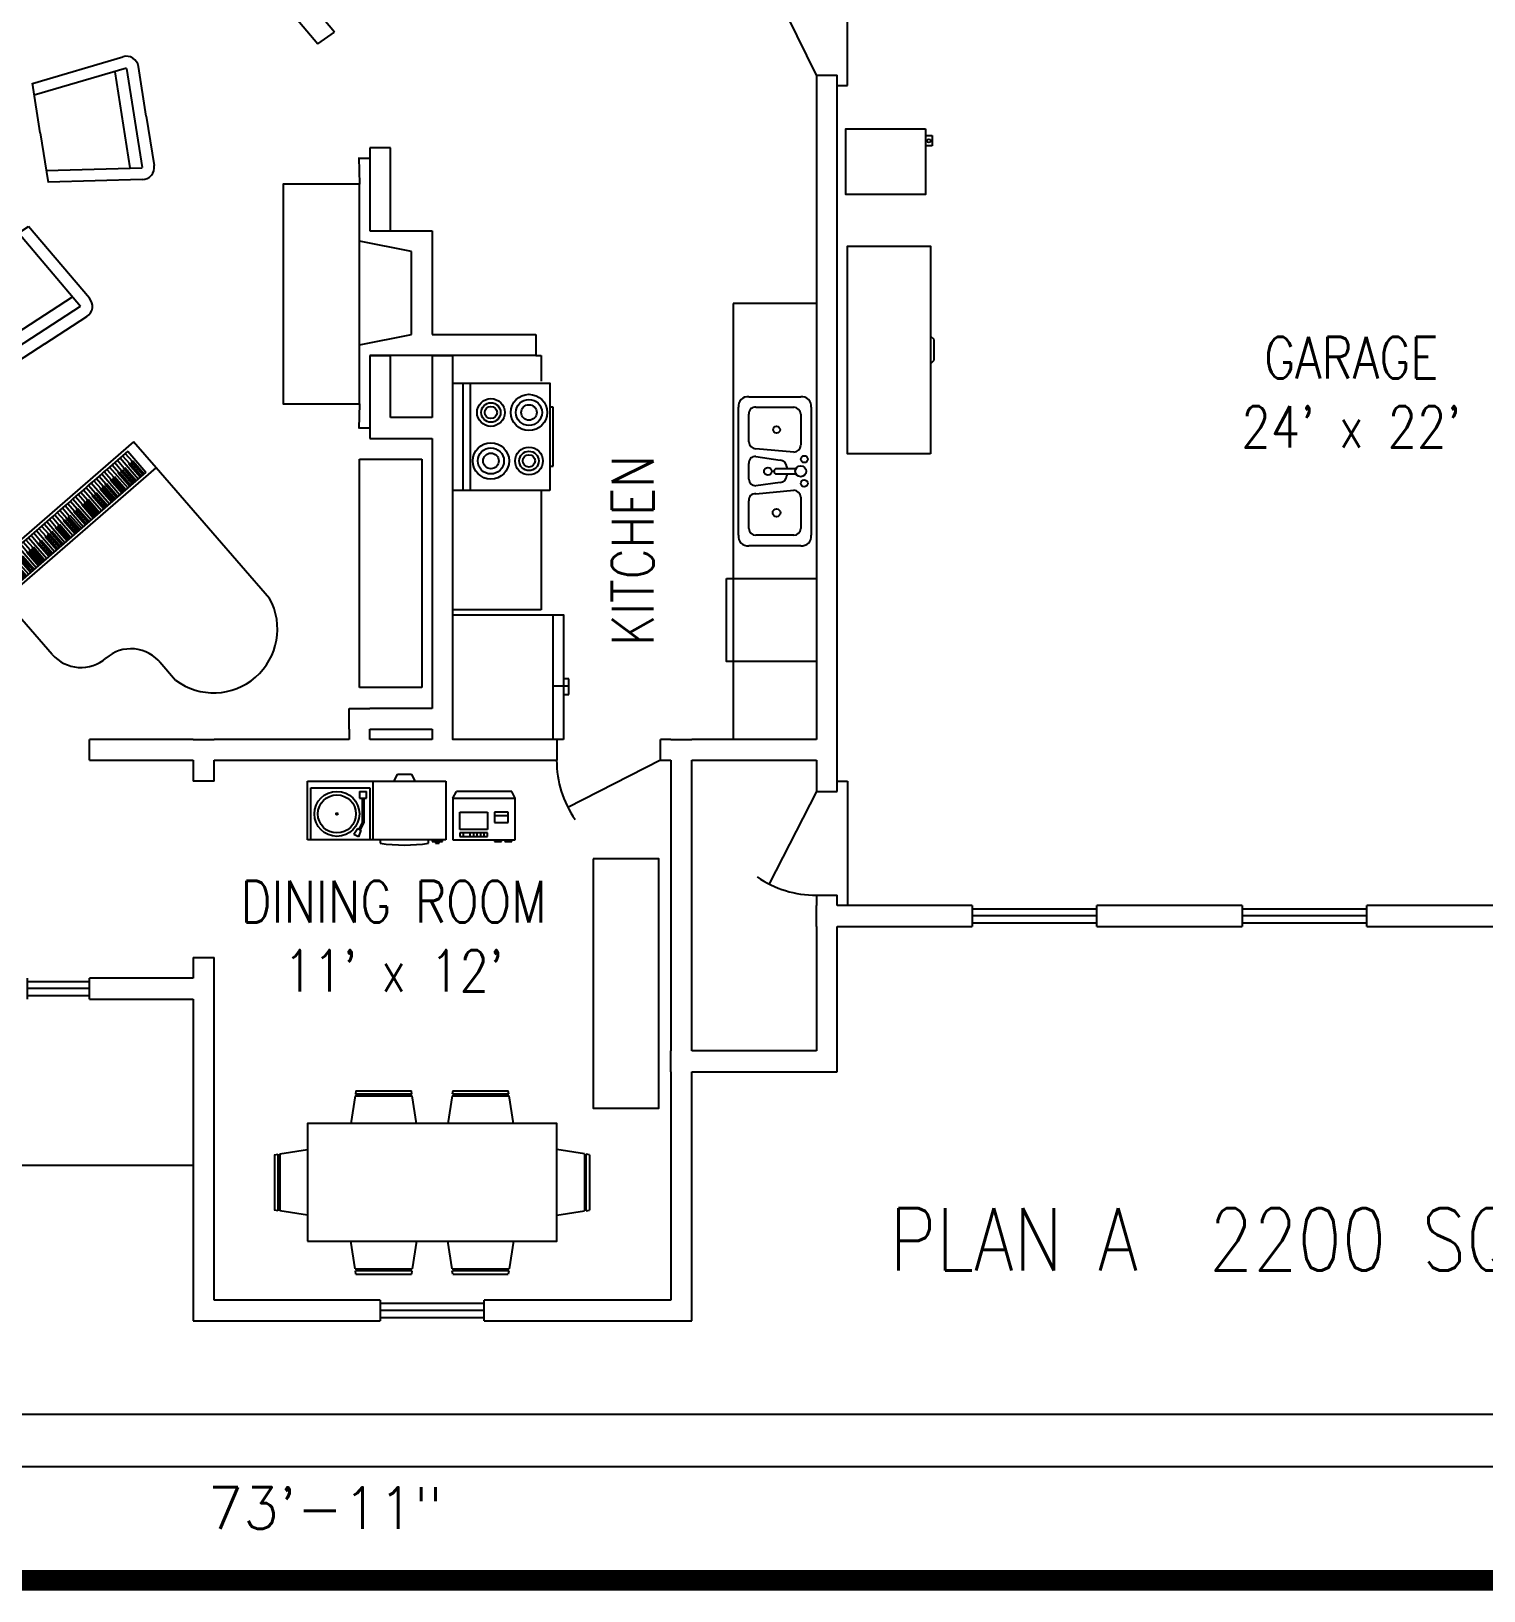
# Model space of a CAD drawing. Extents: x 33 to 1299, y 9 to 819.
# Drawn here: x 421.2 to 840.8, y 9 to 459.7 of the extents above; entities that cross this region are included whole.
import ezdxf
from ezdxf.enums import TextEntityAlignment as Align

# ---------------------------------------------------------------- set-up
doc = ezdxf.new("R2010")
doc.units = 0
doc.header["$LTSCALE"] = 5
for name, color, linetype in [('1', 7, 'CONTINUOUS'), ('2', 7, 'CONTINUOUS'), ('3', 7, 'CONTINUOUS'), ('4', 7, 'CONTINUOUS')]:
    doc.layers.add(name, color=color, linetype=linetype)
doc.styles.add('ROMANS', font='ROMANS')

# ---------------------------------------------------------------- blocks, each defined once
blk = doc.blocks.new('FRNHOUSE-G1')
at = {"layer": '1', "color": 7}
for p, q in [((522, 93), (474, 93)), ((474, 87), (522, 87))]:
    blk.add_line(p, q, dxfattribs=at)
blk = doc.blocks.new('FRNHOUSE-G2')
at = {"layer": '1', "color": 7}
for p, q in [((513, 255), (474, 255)), ((474, 249), (513, 249))]:
    blk.add_line(p, q, dxfattribs=at)
blk = doc.blocks.new('FRNHOUSE-G3')
at = {"layer": '3', "color": 7}
blk.add_line((63, 44.93), (950.49, 44.93), dxfattribs=at)
at = {"layer": '3', "color": 7, "style": 'ROMANS'}
blk.add_text('73\'-11"', height=12, dxfattribs=at).set_placement((472.17, 26.93))
blk = doc.blocks.new('FRNHOUSE-G4')
at = {"layer": '3', "color": 7}
blk.add_line((328.8, 60), (987, 60), dxfattribs=at)
blk = doc.blocks.new('FRNHOUSE-G10')
at = {"layer": '2', "color": 5}
for p, q in [((515, 153.5), (514.84, 152.5)), ((515, 153.5), (531, 153.5)), ((531.16, 152.5), (531, 153.5)), ((543, 153.5), (542.84, 152.5)), ((543, 153.5), (559, 153.5)), ((559.16, 152.5), (559, 153.5)), ((514.77, 152), (513.52, 144)), ((514.77, 152), (531.24, 152)), ((531.16, 152.5), (514.85, 152.5)), ((532.48, 144), (531.23, 152)), ((542.77, 152), (541.52, 144)), ((542.77, 152), (559.24, 152)), ((559.16, 152.5), (542.85, 152.5)), ((560.48, 144), (559.23, 152)), ((493, 135.23), (501, 136.48)), ((493, 135.23), (493, 118.76)), ((581, 135.23), (573, 136.48)), ((581, 135.23), (581, 118.76)), ((491.5, 135), (492.5, 135.16)), ((491.5, 135), (491.5, 119)), ((492.5, 118.84), (492.5, 135.15)), ((582.5, 135), (581.5, 135.16)), ((581.5, 118.84), (581.5, 135.15)), ((582.5, 135), (582.5, 119)), ((492.5, 118.84), (491.5, 119)), ((501, 117.52), (493, 118.77)), ((573, 117.52), (581, 118.77)), ((581.5, 118.84), (582.5, 119)), ((514.77, 102), (513.52, 110)), ((532.48, 110), (531.23, 102)), ((542.77, 102), (541.52, 110)), ((560.48, 110), (559.23, 102)), ((514.77, 102), (531.24, 102)), ((515, 100.5), (514.84, 101.5)), ((531.16, 101.5), (514.85, 101.5)), ((515, 100.5), (531, 100.5)), ((531.16, 101.5), (531, 100.5)), ((542.77, 102), (559.24, 102)), ((543, 100.5), (542.84, 101.5)), ((559.16, 101.5), (542.85, 101.5)), ((543, 100.5), (559, 100.5)), ((559.16, 101.5), (559, 100.5))]:
    blk.add_line(p, q, dxfattribs=at)
at = {"layer": '2', "color": 9}
blk.add_lwpolyline([(501, 110), (573, 110), (573, 144), (501, 144)], close=True, dxfattribs=at)
blk = doc.blocks.new('FRNHOUSE-G12')
at = {"layer": '2', "color": 7}
for p, q in [((526, 243), (527, 245)), ((527, 245), (531, 245)), ((531, 245), (532, 243)), ((501, 243), (541, 243)), ((501, 226), (501, 243)), ((502, 226), (502, 241)), ((502, 241), (519, 241)), ((516, 240), (518, 240)), ((516, 240), (516, 238)), ((518, 238), (518, 240)), ((519, 241), (519, 226)), ((520, 226), (520, 243)), ((541, 243), (541, 226)), ((516, 238), (518, 238)), ((516.75, 238), (516.75, 231)), ((517.25, 238), (517.25, 231)), ((516.75, 231), (515.8, 229.1)), ((517.25, 231), (516.2, 228.9)), ((541, 226), (501, 226)), ((515.55, 229.23), (514.42, 227.56)), ((515.76, 226.88), (514.42, 227.56)), ((515.55, 229.23), (516.45, 228.77)), ((516.45, 228.77), (515.76, 226.88)), ((522, 226), (522, 225)), ((536, 225), (536, 226)), ((537, 226), (537, 225.5)), ((537, 225.5), (540, 225.5)), ((538, 225.5), (538, 225)), ((539, 225), (539, 225.5)), ((540, 225.5), (540, 226)), ((538, 225), (539, 225))]:
    blk.add_line(p, q, dxfattribs=at)
for radius in [6.5, 5.5, 0.25]:
    blk.add_circle((509.5, 233.5), radius, dxfattribs=at)
blk.add_arc((529, 273.75), 49.25, 261.8288, 278.1712, dxfattribs=at)
blk = doc.blocks.new('FRNHOUSE-G23')
at = {"layer": '2', "color": 5}
for p, q in [((421.54, 444.6), (447.67, 452.27)), ((448.68, 448.97), (422.08, 441.16)), ((445.32, 447.88), (449.7, 420.22)), ((448.7, 448.92), (453.23, 420.28)), ((454.42, 435.15), (452.15, 449.47)), ((423.8, 430.3), (421.54, 444.62)), ((454.42, 435.15), (456.69, 420.83)), ((423.8, 430.3), (426.07, 415.98)), ((425.52, 419.43), (453.24, 420.23)), ((453.29, 416.78), (426.07, 416))]:
    blk.add_line(p, q, dxfattribs=at)
for centre, start, end in [((448.7, 448.92), 9, 107.1301), ((453.23, 420.28), 270.8699, 9)]:
    blk.add_arc(centre, 3.5, start, end, dxfattribs=at)
blk = doc.blocks.new('FRNHOUSE-G105')
at = {"layer": '1', "color": 7}
for p, q in [((468, 180), (468, 93)), ((474, 93), (474, 180))]:
    blk.add_line(p, q, dxfattribs=at)
blk = doc.blocks.new('FRNHOUSE-G106')
at = {"layer": '1', "color": 7}
for p, q in [((420, 186), (420, 180)), ((438, 185), (420, 185)), ((438, 180), (438, 186)), ((438, 183), (420, 183)), ((420, 181), (438, 181))]:
    blk.add_line(p, q, dxfattribs=at)
blk = doc.blocks.new('FRNHOUSE-G107')
at = {"layer": '1', "color": 7}
for p, q in [((468, 186), (438, 186)), ((438, 180), (468, 180))]:
    blk.add_line(p, q, dxfattribs=at)
blk = doc.blocks.new('FRNHOUSE-G109')
at = {"layer": '1', "color": 7}
for p, q in [((468, 192), (468, 186)), ((474, 186), (474, 192))]:
    blk.add_line(p, q, dxfattribs=at)
blk = doc.blocks.new('FRNHOUSE-G127')
at = {"layer": '2', "color": 7}
for p, q in [((450.71, 341.03), (406.94, 302.98)), ((413.5, 295.44), (457.27, 333.49)), ((454.35, 332.27), (415.1, 298.16)), ((418.16, 311.41), (417.4, 310.76)), ((418.91, 312.07), (418.16, 311.41)), ((418.16, 311.41), (420.13, 309.15)), ((419.67, 312.73), (418.91, 312.07)), ((418.91, 312.07), (420.88, 309.81)), ((420.42, 313.38), (419.67, 312.73)), ((419.67, 312.73), (421.63, 310.46)), ((421.18, 314.04), (420.42, 313.38)), ((420.42, 313.38), (425.67, 307.34)), ((421.93, 314.69), (421.18, 314.04)), ((421.18, 314.04), (423.14, 311.77)), ((422.69, 315.35), (421.93, 314.69)), ((421.93, 314.69), (423.9, 312.43)), ((422.96, 311.61), (423.14, 311.77)), ((426.24, 307.84), (422.96, 311.61)), ((423.14, 311.77), (423.33, 311.94)), ((423.33, 311.94), (426.61, 308.16)), ((423.71, 312.27), (423.9, 312.43)), ((426.99, 308.49), (423.71, 312.27)), ((423.9, 312.43), (424.09, 312.59)), ((424.09, 312.59), (427.37, 308.82)), ((412.87, 306.82), (412.12, 306.17)), ((413.63, 307.48), (412.87, 306.82)), ((412.87, 306.82), (414.84, 304.56)), ((414.38, 308.13), (413.63, 307.48)), ((413.63, 307.48), (415.6, 305.21)), ((415.14, 308.79), (414.38, 308.13)), ((414.38, 308.13), (416.35, 305.87)), ((415.89, 309.45), (415.14, 308.79)), ((415.14, 308.79), (420.39, 302.75)), ((416.65, 310.1), (415.89, 309.45)), ((415.89, 309.45), (417.86, 307.18)), ((417.4, 310.76), (416.65, 310.1)), ((416.65, 310.1), (418.62, 307.84)), ((417.4, 310.76), (422.65, 304.72)), ((417.67, 307.02), (417.86, 307.18)), ((420.95, 303.24), (417.67, 307.02)), ((417.86, 307.18), (418.05, 307.35)), ((418.05, 307.35), (421.33, 303.57)), ((418.43, 307.67), (418.62, 307.84)), ((421.71, 303.9), (418.43, 307.67)), ((418.62, 307.84), (418.8, 308)), ((418.8, 308), (422.08, 304.23)), ((419.94, 308.99), (420.13, 309.15)), ((423.22, 305.21), (419.94, 308.99)), ((420.13, 309.15), (420.31, 309.31)), ((420.31, 309.31), (423.59, 305.54)), ((420.69, 309.64), (420.88, 309.81)), ((423.97, 305.87), (420.69, 309.64)), ((420.88, 309.81), (421.07, 309.97)), ((421.07, 309.97), (424.35, 306.2)), ((421.45, 310.3), (421.63, 310.46)), ((424.73, 306.52), (421.45, 310.3)), ((421.63, 310.46), (421.82, 310.63)), ((421.82, 310.63), (425.1, 306.85)), ((406.94, 302.98), (413.5, 295.44)), ((410.61, 304.85), (409.86, 304.2)), ((409.86, 304.2), (415.1, 298.16)), ((411.36, 305.51), (410.61, 304.85)), ((410.61, 304.85), (412.58, 302.59)), ((412.12, 306.17), (411.36, 305.51)), ((411.36, 305.51), (413.33, 303.24)), ((412.12, 306.17), (417.37, 300.13)), ((412.39, 302.42), (412.58, 302.59)), ((415.67, 298.65), (412.39, 302.42)), ((412.58, 302.59), (412.77, 302.75)), ((412.77, 302.75), (416.05, 298.98)), ((413.14, 303.08), (413.33, 303.24)), ((416.42, 299.31), (413.14, 303.08)), ((413.33, 303.24), (413.52, 303.41)), ((413.52, 303.41), (416.8, 299.64)), ((414.65, 304.39), (414.84, 304.56)), ((417.93, 300.62), (414.65, 304.39)), ((414.84, 304.56), (415.03, 304.72)), ((415.03, 304.72), (418.31, 300.95)), ((415.41, 305.05), (415.6, 305.21)), ((418.69, 301.28), (415.41, 305.05)), ((415.6, 305.21), (415.79, 305.38)), ((415.79, 305.38), (419.07, 301.6)), ((416.16, 305.71), (416.35, 305.87)), ((419.44, 301.93), (416.16, 305.71)), ((416.35, 305.87), (416.54, 306.03)), ((416.54, 306.03), (419.82, 302.26)), ((427.27, 279.59), (413.5, 295.44))]:
    blk.add_line(p, q, dxfattribs=at)
for centre, start, end in [((435.57, 286.8), 221, 311), ((450.01, 270.2), 38.3974, 131)]:
    blk.add_arc(centre, 11, start, end, dxfattribs=at)
blk = doc.blocks.new('FRNHOUSE-G126')
at = {"layer": '2', "color": 7}
for p, q in [((433.25, 324.53), (432.5, 323.88)), ((434.01, 325.19), (433.25, 324.53)), ((433.25, 324.53), (438.5, 318.5)), ((434.76, 325.85), (434.01, 325.19)), ((434.01, 325.19), (435.97, 322.93)), ((435.52, 326.5), (434.76, 325.85)), ((434.76, 325.85), (436.73, 323.58)), ((436.27, 327.16), (435.52, 326.5)), ((435.52, 326.5), (437.48, 324.24)), ((437.02, 327.82), (436.27, 327.16)), ((436.27, 327.16), (441.52, 321.12)), ((428.72, 320.6), (427.97, 319.94)), ((429.48, 321.25), (428.72, 320.6)), ((428.72, 320.6), (430.69, 318.33)), ((430.23, 321.91), (429.48, 321.25)), ((429.48, 321.25), (431.45, 318.99)), ((430.99, 322.57), (430.23, 321.91)), ((430.23, 321.91), (432.2, 319.65)), ((431.74, 323.22), (430.99, 322.57)), ((430.99, 322.57), (436.24, 316.53)), ((432.5, 323.88), (431.74, 323.22)), ((431.74, 323.22), (433.71, 320.96)), ((432.5, 323.88), (434.46, 321.61)), ((433.52, 320.79), (433.71, 320.96)), ((436.8, 317.02), (433.52, 320.79)), ((433.71, 320.96), (433.9, 321.12)), ((433.9, 321.12), (437.18, 317.35)), ((434.28, 321.45), (434.46, 321.61)), ((437.56, 317.68), (434.28, 321.45)), ((434.46, 321.61), (434.65, 321.78)), ((434.65, 321.78), (437.93, 318.01)), ((435.79, 322.76), (435.97, 322.93)), ((439.07, 318.99), (435.79, 322.76)), ((435.97, 322.93), (436.16, 323.09)), ((436.16, 323.09), (439.44, 319.32)), ((436.54, 323.42), (436.73, 323.58)), ((439.82, 319.65), (436.54, 323.42)), ((436.73, 323.58), (436.92, 323.75)), ((436.92, 323.75), (440.2, 319.97)), ((437.3, 324.07), (437.48, 324.24)), ((440.58, 320.3), (437.3, 324.07)), ((437.48, 324.24), (437.67, 324.4)), ((437.67, 324.4), (440.95, 320.63)), ((423.44, 316.01), (422.69, 315.35)), ((424.19, 316.66), (423.44, 316.01)), ((423.44, 316.01), (425.41, 313.74)), ((424.95, 317.32), (424.19, 316.66)), ((424.19, 316.66), (426.16, 314.4)), ((425.7, 317.97), (424.95, 317.32)), ((424.95, 317.32), (426.92, 315.05)), ((426.46, 318.63), (425.7, 317.97)), ((425.7, 317.97), (430.95, 311.94)), ((427.21, 319.29), (426.46, 318.63)), ((426.46, 318.63), (428.43, 316.37)), ((427.97, 319.94), (427.21, 319.29)), ((427.21, 319.29), (429.18, 317.02)), ((427.97, 319.94), (433.22, 313.9)), ((428.24, 316.2), (428.43, 316.37)), ((431.52, 312.43), (428.24, 316.2)), ((428.43, 316.37), (428.62, 316.53)), ((428.62, 316.53), (431.9, 312.76)), ((428.99, 316.86), (429.18, 317.02)), ((432.27, 313.08), (428.99, 316.86)), ((429.18, 317.02), (429.37, 317.19)), ((429.37, 317.19), (432.65, 313.41)), ((430.5, 318.17), (430.69, 318.33)), ((433.78, 314.4), (430.5, 318.17)), ((430.69, 318.33), (430.88, 318.5)), ((430.88, 318.5), (434.16, 314.72)), ((431.26, 318.83), (431.45, 318.99)), ((434.54, 315.05), (431.26, 318.83)), ((431.45, 318.99), (431.63, 319.15)), ((431.63, 319.15), (434.92, 315.38)), ((432.01, 319.48), (432.2, 319.65)), ((435.29, 315.71), (432.01, 319.48)), ((432.2, 319.65), (432.39, 319.81)), ((432.39, 319.81), (435.67, 316.04)), ((422.69, 315.35), (427.93, 309.31)), ((425.22, 313.58), (425.41, 313.74)), ((428.5, 309.8), (425.22, 313.58)), ((425.41, 313.74), (425.6, 313.91)), ((425.6, 313.91), (428.88, 310.13)), ((425.97, 314.23), (426.16, 314.4)), ((429.25, 310.46), (425.97, 314.23)), ((426.16, 314.4), (426.35, 314.56)), ((426.35, 314.56), (429.63, 310.79)), ((426.73, 314.89), (426.92, 315.05)), ((430.01, 311.12), (426.73, 314.89)), ((426.92, 315.05), (427.11, 315.22)), ((427.11, 315.22), (430.39, 311.44)), ((458.31, 277.42), (462.9, 272.13))]:
    blk.add_line(p, q, dxfattribs=at)
blk.add_arc((473.91, 286.9), 18.42, 233.2933, 28.7067, dxfattribs=at)
at = {"layer": '2'}
blk.add_blockref('FRNHOUSE-G127', (0, 0), dxfattribs=at)
blk = doc.blocks.new('FRNHOUSE-G125')
at = {"layer": '2', "color": 7}
for p, q in [((449.1, 338.31), (448.35, 337.66)), ((449.1, 338.31), (454.35, 332.27)), ((457.27, 333.49), (450.71, 341.03)), ((443.82, 333.72), (443.06, 333.06)), ((444.57, 334.38), (443.82, 333.72)), ((443.82, 333.72), (449.07, 327.68)), ((445.33, 335.03), (444.57, 334.38)), ((444.57, 334.38), (446.54, 332.11)), ((446.08, 335.69), (445.33, 335.03)), ((445.33, 335.03), (447.29, 332.77)), ((446.84, 336.34), (446.08, 335.69)), ((446.08, 335.69), (448.05, 333.42)), ((447.59, 337), (446.84, 336.34)), ((446.84, 336.34), (452.08, 330.31)), ((448.35, 337.66), (447.59, 337)), ((447.59, 337), (449.56, 334.74)), ((448.05, 333.42), (448.24, 333.59)), ((448.24, 333.59), (451.52, 329.81)), ((448.35, 337.66), (450.31, 335.39)), ((449.37, 334.57), (449.56, 334.74)), ((452.65, 330.8), (449.37, 334.57)), ((449.56, 334.74), (449.75, 334.9)), ((449.75, 334.9), (453.03, 331.13)), ((450.13, 335.23), (450.31, 335.39)), ((453.41, 331.45), (450.13, 335.23)), ((450.31, 335.39), (450.5, 335.56)), ((450.5, 335.56), (453.78, 331.78)), ((438.53, 329.13), (437.78, 328.47)), ((439.29, 329.78), (438.53, 329.13)), ((438.53, 329.13), (443.78, 323.09)), ((440.04, 330.44), (439.29, 329.78)), ((439.29, 329.78), (441.26, 327.52)), ((440.8, 331.1), (440.04, 330.44)), ((440.04, 330.44), (442.01, 328.18)), ((441.55, 331.75), (440.8, 331.1)), ((440.8, 331.1), (442.77, 328.83)), ((442.31, 332.41), (441.55, 331.75)), ((441.55, 331.75), (446.8, 325.71)), ((443.06, 333.06), (442.31, 332.41)), ((442.31, 332.41), (444.28, 330.14)), ((442.77, 328.83), (442.96, 329)), ((442.96, 329), (446.24, 325.22)), ((443.06, 333.06), (445.03, 330.8)), ((444.09, 329.98), (444.28, 330.14)), ((447.37, 326.21), (444.09, 329.98)), ((444.28, 330.14), (444.46, 330.31)), ((444.46, 330.31), (447.75, 326.53)), ((444.84, 330.64), (445.03, 330.8)), ((448.12, 326.86), (444.84, 330.64)), ((445.03, 330.8), (445.22, 330.96)), ((445.22, 330.96), (448.5, 327.19)), ((446.35, 331.95), (446.54, 332.11)), ((449.63, 328.17), (446.35, 331.95)), ((446.54, 332.11), (446.73, 332.28)), ((446.73, 332.28), (450.01, 328.5)), ((447.11, 332.6), (447.29, 332.77)), ((450.39, 328.83), (447.11, 332.6)), ((447.29, 332.77), (447.48, 332.93)), ((447.48, 332.93), (450.76, 329.16)), ((447.86, 333.26), (448.05, 333.42)), ((451.14, 329.49), (447.86, 333.26)), ((490.07, 295.75), (457.27, 333.49)), ((437.78, 328.47), (437.02, 327.82)), ((437.02, 327.82), (438.99, 325.55)), ((437.78, 328.47), (439.75, 326.21)), ((438.8, 325.39), (438.99, 325.55)), ((442.08, 321.61), (438.8, 325.39)), ((438.99, 325.55), (439.18, 325.71)), ((439.18, 325.71), (442.46, 321.94)), ((439.56, 326.04), (439.75, 326.21)), ((442.84, 322.27), (439.56, 326.04)), ((439.75, 326.21), (439.94, 326.37)), ((439.94, 326.37), (443.22, 322.6)), ((441.07, 327.36), (441.26, 327.52)), ((444.35, 323.58), (441.07, 327.36)), ((441.26, 327.52), (441.45, 327.68)), ((441.45, 327.68), (444.73, 323.91)), ((441.82, 328.01), (442.01, 328.18)), ((445.1, 324.24), (441.82, 328.01)), ((442.01, 328.18), (442.2, 328.34)), ((442.2, 328.34), (445.48, 324.57)), ((442.58, 328.67), (442.77, 328.83)), ((445.86, 324.89), (442.58, 328.67))]:
    blk.add_line(p, q, dxfattribs=at)
at = {"layer": '2'}
blk.add_blockref('FRNHOUSE-G126', (0, 0), dxfattribs=at)
blk = doc.blocks.new('FRNHOUSE-G128')
at = {"layer": '1', "color": 7}
for p, q in [((468, 255), (438, 255)), ((438, 249), (468, 249))]:
    blk.add_line(p, q, dxfattribs=at)
blk = doc.blocks.new('FRNHOUSE-G129')
at = {"layer": '1', "color": 7}
for p, q in [((468, 249), (468, 243)), ((474, 243), (474, 249))]:
    blk.add_line(p, q, dxfattribs=at)
blk = doc.blocks.new('FRNHOUSE-G130')
at = {"layer": '2', "color": 5}
for p, q in [((408.25, 395.37), (420.41, 403.27)), ((417.48, 401.36), (435.43, 380.24)), ((438.03, 382.51), (420.4, 403.25)), ((408.25, 395.37), (396.09, 387.47)), ((411.03, 364.39), (399.03, 389.38)), ((396.11, 387.48), (407.89, 362.94)), ((409.58, 367.62), (433.07, 382.87)), ((411.07, 364.41), (435.39, 380.2)), ((425.14, 369.37), (437.3, 377.27)), ((425.14, 369.37), (412.98, 361.47))]:
    blk.add_line(p, q, dxfattribs=at)
for centre, start, end in [((435.39, 380.2), 303, 41.1301), ((411.07, 364.41), 204.8699, 303)]:
    blk.add_arc(centre, 3.5, start, end, dxfattribs=at)
blk = doc.blocks.new('FRNHOUSE-G171')
at = {"layer": '1', "color": 7}
for p, q in [((508.78, 459.38), (480.02, 493.8)), ((476.26, 489.05), (504, 456))]:
    blk.add_line(p, q, dxfattribs=at)
blk = doc.blocks.new('FRNHOUSE-G184')
at = {"layer": '1', "color": 7}
for p, q in [((519, 426), (519, 402)), ((525, 402), (525, 426))]:
    blk.add_line(p, q, dxfattribs=at)
blk = doc.blocks.new('FRNHOUSE-G185')
at = {"layer": '2', "color": 7}
for p, q in [((679.5, 429.5), (681.5, 429.5)), ((681.5, 429.5), (681.5, 426.5)), ((681.5, 426.5), (679.5, 426.5))]:
    blk.add_line(p, q, dxfattribs=at)
blk.add_lwpolyline([(679.5, 431.5), (679.5, 412.5), (656.5, 412.5), (656.5, 431.5)], close=True, dxfattribs=at)
blk.add_circle((680.5, 428), 0.5, dxfattribs=at)
blk = doc.blocks.new('FRNHOUSE-G186')
at = {"layer": '1', "color": 7}
for p, q in [((648, 447), (648, 255)), ((654, 255), (654, 447))]:
    blk.add_line(p, q, dxfattribs=at)
blk = doc.blocks.new('FRNHOUSE-G187')
at = {"layer": '1', "color": 7}
for p, q in [((771, 207), (729, 207)), ((729, 201), (771, 201))]:
    blk.add_line(p, q, dxfattribs=at)
blk = doc.blocks.new('FRNHOUSE-G188')
at = {"layer": '1', "color": 7}
for p, q in [((606, 249), (606, 165)), ((612, 165), (612, 249))]:
    blk.add_line(p, q, dxfattribs=at)
blk = doc.blocks.new('FRNHOUSE-G189')
at = {"layer": '1', "color": 7}
blk.add_line((648, 240), (634.38, 213.27), dxfattribs=at)
blk.add_arc((647.8, 239.44), 29.44, 235.0496, 270.3913, dxfattribs=at)
blk = doc.blocks.new('FRNHOUSE-G191')
at = {"layer": '1', "color": 7}
for p, q in [((648, 165), (612, 165)), ((612, 159), (648, 159))]:
    blk.add_line(p, q, dxfattribs=at)
blk = doc.blocks.new('FRNHOUSE-G192')
at = {"layer": '1', "color": 7}
for p, q in [((606, 159), (606, 93)), ((612, 93), (612, 159))]:
    blk.add_line(p, q, dxfattribs=at)
blk = doc.blocks.new('FRNHOUSE-G193')
at = {"layer": '1', "color": 7}
for p, q in [((606, 93), (552, 93)), ((552, 87), (606, 87))]:
    blk.add_line(p, q, dxfattribs=at)
blk = doc.blocks.new('FRNHOUSE-G194')
at = {"layer": '1', "color": 7}
for p, q in [((522, 93), (522, 87)), ((552, 92), (522, 92)), ((552, 87), (552, 93)), ((552, 90), (522, 90)), ((522, 88), (552, 88))]:
    blk.add_line(p, q, dxfattribs=at)
blk = doc.blocks.new('FRNHOUSE-G195')
at = {"layer": '1', "color": 7}
for p, q in [((693, 207), (693, 201)), ((729, 206), (693, 206)), ((729, 204), (693, 204)), ((729, 201), (729, 207)), ((693, 202), (729, 202))]:
    blk.add_line(p, q, dxfattribs=at)
blk = doc.blocks.new('FRNHOUSE-G196')
at = {"layer": '1', "color": 7}
for p, q in [((648, 201), (648, 165)), ((654, 165), (654, 201))]:
    blk.add_line(p, q, dxfattribs=at)
blk = doc.blocks.new('FRNHOUSE-G197')
at = {"layer": '1', "color": 7}
for p, q in [((648, 210), (648, 207)), ((654, 207), (654, 210))]:
    blk.add_line(p, q, dxfattribs=at)
blk = doc.blocks.new('FRNHOUSE-G198')
at = {"layer": '1', "color": 7}
for p, q in [((693, 207), (654, 207)), ((654, 201), (693, 201))]:
    blk.add_line(p, q, dxfattribs=at)
blk = doc.blocks.new('FRNHOUSE-G199')
at = {"layer": '2', "color": 7}
for p, q in [((642.14, 333.25), (636.5, 333.25)), ((636.5, 331.75), (642.1, 331.75))]:
    blk.add_line(p, q, dxfattribs=at)
for points in [[(628.5, 354), (643.5, 354)], [(625.5, 314), (625.5, 351)], [(628.5, 341), (628.5, 349)], [(630.5, 351), (641.5, 351)], [(643.5, 349), (643.5, 340)], [(646.5, 351), (646.5, 314)], [(641.5, 338), (630.5, 339)], [(628.5, 330.25), (628.5, 334.75)], [(630.5, 336.75), (637.5, 335.75)], [(639.5, 333.75), (639.5, 333.25)], [(637.5, 329.25), (630.5, 328.25)], [(639.5, 331.75), (639.5, 331.16)], [(630.5, 326), (641.5, 327)], [(643.5, 325), (643.5, 316)], [(628.5, 316), (628.5, 324)], [(643.5, 311), (628.5, 311)], [(641.5, 314), (630.5, 314)]]:
    blk.add_lwpolyline(points, dxfattribs=at)
for centre, radius in [((636.5, 344.5), 1), ((634, 332.5), 1.12), ((643.5, 332.5), 1.58), ((644.5, 336), 1), ((644.5, 329), 1), ((636.5, 320.5), 1.12)]:
    blk.add_circle(centre, radius, dxfattribs=at)
for centre, radius, start, end in [((628.12, 351.38), 2.65, 81.8699, 188.1301), ((643.88, 351.38), 2.65, 351.8699, 98.1301), ((630.25, 349.25), 1.77, 81.8699, 188.1301), ((641.38, 348.88), 2.13, 3.3665, 86.6335), ((630.62, 341.12), 2.13, 183.3665, 266.6335), ((641.38, 340.12), 2.13, 273.3665, 356.6335), ((630.25, 335), 1.77, 81.8699, 188.1301), ((637.38, 333.62), 2.13, 3.3665, 86.6335), ((630.62, 330.38), 2.13, 183.3665, 266.6335), ((636.5, 332.5), 0.75, 90, 270), ((637.38, 331.38), 2.13, 273.3665, 356.6335), ((630.25, 324.25), 1.77, 81.8699, 188.1301), ((641.38, 324.88), 2.13, 3.3665, 86.6335), ((630.62, 316.12), 2.13, 183.3665, 266.6335), ((641.38, 316.12), 2.13, 273.3665, 356.6335), ((628.12, 313.62), 2.65, 171.8699, 278.1301), ((643.88, 313.62), 2.65, 261.8699, 8.1301)]:
    blk.add_arc(centre, radius, start, end, dxfattribs=at)
blk = doc.blocks.new('FRNHOUSE-G200')
at = {"layer": '1', "color": 7}
for p, q in [((648, 255), (612, 255)), ((612, 249), (648, 249))]:
    blk.add_line(p, q, dxfattribs=at)
blk = doc.blocks.new('FRNHOUSE-G201')
at = {"layer": '2', "color": 2}
blk.add_line((624, 301.5), (624, 277.5), dxfattribs=at)
blk.add_lwpolyline([(622, 301.5), (648, 301.5), (648, 277.5), (622, 277.5)], close=True, dxfattribs=at)
blk = doc.blocks.new('FRNHOUSE-G202')
at = {"layer": '1', "color": 7}
for p, q in [((537, 342), (537, 264)), ((543, 264), (543, 342))]:
    blk.add_line(p, q, dxfattribs=at)
blk = doc.blocks.new('FRNHOUSE-G203')
at = {"layer": '2', "color": 9}
for p, q in [((516, 336), (534, 336)), ((516, 270), (516, 336)), ((534, 336), (534, 270)), ((534, 270), (516, 270))]:
    blk.add_line(p, q, dxfattribs=at)
blk = doc.blocks.new('FRNHOUSE-G204')
at = {"layer": '1', "color": 7}
blk.add_line((602.98, 248.98), (576.25, 235.36), dxfattribs=at)
blk.add_arc((602.42, 248.78), 29.44, 179.6087, 214.9504, dxfattribs=at)
blk = doc.blocks.new('FRNHOUSE-G205')
at = {"layer": '1', "color": 7}
for p, q in [((573, 255), (543, 255)), ((543, 249), (573, 249))]:
    blk.add_line(p, q, dxfattribs=at)
blk = doc.blocks.new('FRNHOUSE-G206')
at = {"layer": '1', "color": 7}
for p, q in [((537, 258), (537, 255)), ((543, 255), (543, 258))]:
    blk.add_line(p, q, dxfattribs=at)
blk = doc.blocks.new('FRNHOUSE-G207')
at = {"layer": '1', "color": 7}
for p, q in [((537, 255), (519, 255)), ((519, 249), (537, 249))]:
    blk.add_line(p, q, dxfattribs=at)
blk = doc.blocks.new('FRNHOUSE-G208')
at = {"layer": '1', "color": 7}
for p, q in [((537, 264), (519, 264)), ((519, 258), (537, 258))]:
    blk.add_line(p, q, dxfattribs=at)
blk = doc.blocks.new('FRNHOUSE-G209')
at = {"layer": '1', "color": 7}
for p, q in [((513, 258), (513, 255)), ((519, 255), (519, 258))]:
    blk.add_line(p, q, dxfattribs=at)
blk = doc.blocks.new('FRNHOUSE-G210')
at = {"layer": '2', "color": 7}
for p, q in [((543, 238), (544, 240)), ((560, 240), (544, 240)), ((561, 238), (560, 240)), ((543, 238), (543, 226)), ((543, 238), (561, 238)), ((561, 226), (561, 238)), ((545, 229), (545, 234)), ((545, 234), (553, 234)), ((553, 234), (553, 229)), ((555, 234), (555, 231)), ((559, 234), (555, 234)), ((555, 233), (559, 233)), ((555, 231), (559, 231)), ((559, 231), (559, 234)), ((543, 226), (561, 226)), ((553, 229), (545, 229)), ((545, 228), (545, 227)), ((553, 228), (545, 228)), ((545, 227), (553, 227)), ((546, 228), (546, 227)), ((548, 227), (548, 228)), ((549, 228), (549, 227)), ((550, 227), (550, 228)), ((551, 228), (551, 227)), ((552, 227), (552, 228)), ((553, 227), (553, 228)), ((555, 226), (555, 225.5)), ((555, 225.5), (557, 225.5)), ((557, 225.5), (557, 226)), ((558, 226), (558, 225.5)), ((558, 225.5), (560, 225.5)), ((560, 225.5), (560, 226))]:
    blk.add_line(p, q, dxfattribs=at)
blk = doc.blocks.new('FRNHOUSE-G211')
at = {"layer": '2', "color": 2}
for p, q in [((572, 255), (572, 291)), ((572, 270.5), (576.5, 270.5)), ((576.5, 272.5), (575, 272.5)), ((576.5, 268), (576.5, 272.5)), ((575, 268), (576.5, 268))]:
    blk.add_line(p, q, dxfattribs=at)
blk.add_lwpolyline([(575, 255), (543, 255), (543, 291), (575, 291)], close=True, dxfattribs=at)
blk = doc.blocks.new('FRNHOUSE-G212')
at = {"layer": '1', "color": 7}
for p, q in [((606, 255), (603, 255)), ((603, 249), (606, 249))]:
    blk.add_line(p, q, dxfattribs=at)
blk = doc.blocks.new('FRNHOUSE-G213')
at = {"layer": '1', "color": 7}
for p, q in [((537, 348), (525, 348)), ((525, 342), (537, 342))]:
    blk.add_line(p, q, dxfattribs=at)
blk = doc.blocks.new('FRNHOUSE-G214')
at = {"layer": '1', "color": 7}
for p, q in [((519, 366), (519, 348)), ((525, 348), (525, 366))]:
    blk.add_line(p, q, dxfattribs=at)
blk = doc.blocks.new('FRNHOUSE-G215')
at = {"layer": '1', "color": 7}
for p, q in [((537, 366), (537, 348)), ((543, 348), (543, 366))]:
    blk.add_line(p, q, dxfattribs=at)
blk = doc.blocks.new('FRNHOUSE-G216')
at = {"layer": '2', "color": 2}
for p, q in [((545.98, 326.99), (545.98, 357.99)), ((547.98, 357.99), (547.98, 326.99)), ((571.98, 350.99), (570.98, 350.99)), ((571.98, 333.99), (571.98, 350.99)), ((570.98, 333.99), (571.98, 333.99))]:
    blk.add_line(p, q, dxfattribs=at)
blk.add_lwpolyline([(570.98, 326.99), (542.98, 326.99), (542.98, 357.99), (570.98, 357.99)], close=True, dxfattribs=at)
at = {"layer": '2', "color": 7}
for centre, radius in [((553.98, 349.49), 4.01), ((553.98, 349.49), 2.81), ((564.98, 349.49), 5.25), ((564.98, 349.49), 3.77), ((564.98, 349.49), 2.25), ((553.98, 349.49), 1.77), ((553.98, 335.49), 5.25), ((553.98, 335.49), 3.77), ((564.98, 335.49), 4.01), ((564.98, 335.49), 2.81), ((553.98, 335.49), 2.25), ((564.98, 335.49), 1.77)]:
    blk.add_circle(centre, radius, dxfattribs=at)
blk = doc.blocks.new('FRNHOUSE-G217')
at = {"layer": '1', "color": 7}
for p, q in [((648, 249), (648, 240)), ((654, 240), (654, 249))]:
    blk.add_line(p, q, dxfattribs=at)
blk = doc.blocks.new('FRNHOUSE-G218')
at = {"layer": '2', "color": 7}
for p, q in [((682.02, 370.58), (681.02, 371.58)), ((682.02, 364.58), (682.02, 370.58)), ((681.02, 363.58), (682.02, 364.58))]:
    blk.add_line(p, q, dxfattribs=at)
blk.add_lwpolyline([(681.02, 337.58), (657.02, 337.58), (657.02, 397.58), (681.02, 397.58)], close=True, dxfattribs=at)
blk = doc.blocks.new('FRNHOUSE-G221')
at = {"layer": '1', "color": 7}
for p, q in [((849, 207), (807, 207)), ((807, 201), (849, 201))]:
    blk.add_line(p, q, dxfattribs=at)
blk = doc.blocks.new('FRNHOUSE-G222')
at = {"layer": '1', "color": 7}
for p, q in [((771, 207), (771, 201)), ((807, 206), (771, 206)), ((807, 204), (771, 204)), ((807, 201), (807, 207)), ((771, 202), (807, 202))]:
    blk.add_line(p, q, dxfattribs=at)
blk = doc.blocks.new('FRNHOUSE-G232')
at = {"layer": '1', "color": 7}
blk.add_line((648, 447), (634.85, 473.96), dxfattribs=at)
blk.add_arc((647.81, 447.56), 29.44, 88.6088, 123.9504, dxfattribs=at)

msp = doc.modelspace()

# ---------------------------------------------------------------- linework, layer by layer
at = {"layer": '1', "color": 7}
for p, q in [((657, 444), (657, 480)), ((504, 456), (508.78, 459.34)), ((648, 447), (654, 447)), ((654, 444), (657, 444)), ((525, 426), (519, 426)), ((515.81, 423.15), (516, 415.5)), ((516, 423), (519, 423)), ((519, 402), (525, 402)), ((519, 402), (537, 402)), ((537, 402), (537, 372)), ((531, 396), (516, 399)), ((531, 372), (531, 396)), ((516, 369), (531, 372)), ((537, 372), (567, 372)), ((567, 372), (567, 366)), ((519, 366), (525, 366)), ((567, 366), (519, 366)), ((537, 366), (543, 366)), ((516, 352), (515.81, 344.82)), ((519, 348), (519, 342)), ((543, 342), (543, 348)), ((519, 345), (516, 345)), ((519, 342), (525, 342)), ((513, 258), (513, 264)), ((513, 264), (519, 264)), ((543, 258), (543, 264)), ((438, 249), (438, 255)), ((468, 255), (474, 255)), ((573, 255), (573, 249)), ((603, 249), (603, 255)), ((606, 255), (612, 255)), ((654, 249), (654, 255)), ((513, 249), (519, 249)), ((537, 249), (543, 249)), ((474, 243), (468, 243)), ((648, 240), (654, 240)), ((654, 243), (657, 243)), ((657, 243), (657, 207)), ((648, 210), (654, 210)), ((648, 201), (648, 207)), ((468, 192), (474, 192)), ((474, 180), (474, 186)), ((606, 159), (606, 165)), ((654, 159), (654, 165)), ((648, 159), (654, 159)), ((324, 132), (468, 132)), ((468, 93), (468, 87)), ((612, 87), (612, 93)), ((468, 87), (474, 87)), ((606, 87), (612, 87))]:
    msp.add_line(p, q, dxfattribs=at)
at = {"layer": '1', "color": 2}
msp.add_line((567, 366), (568.5, 366), dxfattribs=at)
at = {"layer": '1', "color": 1}
msp.add_lwpolyline([(516, 415.5), (494, 415.5), (494, 352), (516, 352)], close=True, dxfattribs=at)
at = {"layer": '2', "color": 2}
for p, q in [((648, 381), (624, 381)), ((624, 381), (624, 301.5)), ((568.5, 366), (568.5, 358.5)), ((568.5, 327), (568.5, 292.5)), ((568.5, 292.5), (543, 292.5)), ((624, 277.5), (624, 255))]:
    msp.add_line(p, q, dxfattribs=at)
at = {"layer": '2', "color": 9}
msp.add_lwpolyline([(583.5, 220.5), (583.5, 148.5), (602.5, 148.5), (602.5, 220.5)], close=True, dxfattribs=at)
at = {"layer": '4', "color": 5, "const_width": 6}
msp.add_lwpolyline([(36, 816), (1296, 816), (1296, 12), (36, 12)], close=True, dxfattribs=at)

# ---------------------------------------------------------------- block references
at = {"layer": '1'}
for name in ['FRNHOUSE-G171', 'FRNHOUSE-G232', 'FRNHOUSE-G186', 'FRNHOUSE-G184', 'FRNHOUSE-G214', 'FRNHOUSE-G215', 'FRNHOUSE-G213', 'FRNHOUSE-G202', 'FRNHOUSE-G208', 'FRNHOUSE-G209', 'FRNHOUSE-G206', 'FRNHOUSE-G128', 'FRNHOUSE-G2', 'FRNHOUSE-G207', 'FRNHOUSE-G205', 'FRNHOUSE-G212', 'FRNHOUSE-G200', 'FRNHOUSE-G129', 'FRNHOUSE-G204', 'FRNHOUSE-G188', 'FRNHOUSE-G217', 'FRNHOUSE-G189', 'FRNHOUSE-G197', 'FRNHOUSE-G198', 'FRNHOUSE-G195', 'FRNHOUSE-G187', 'FRNHOUSE-G222', 'FRNHOUSE-G221', 'FRNHOUSE-G196', 'FRNHOUSE-G109', 'FRNHOUSE-G106', 'FRNHOUSE-G107', 'FRNHOUSE-G105', 'FRNHOUSE-G191', 'FRNHOUSE-G192', 'FRNHOUSE-G1', 'FRNHOUSE-G194', 'FRNHOUSE-G193']:
    msp.add_blockref(name, (0, 0), dxfattribs=at)
at = {"layer": '2'}
for name in ['FRNHOUSE-G23', 'FRNHOUSE-G185', 'FRNHOUSE-G130', 'FRNHOUSE-G218', 'FRNHOUSE-G216', 'FRNHOUSE-G199', 'FRNHOUSE-G125', 'FRNHOUSE-G203', 'FRNHOUSE-G201', 'FRNHOUSE-G211', 'FRNHOUSE-G12', 'FRNHOUSE-G210']:
    msp.add_blockref(name, (0, 0), dxfattribs=at)
at = {"layer": '3'}
for name in ['FRNHOUSE-G4', 'FRNHOUSE-G3']:
    msp.add_blockref(name, (0, 0), dxfattribs=at)
at = {"layer": '4'}
msp.add_blockref('FRNHOUSE-G10', (0, 0), dxfattribs=at)

# ---------------------------------------------------------------- texts
at = {"layer": '3', "color": 7, "style": 'ROMANS', "width": 0.83}
for s, height, p in [('GARAGE', 12, (802.52, 359.33)), ("24' x 22'", 12, (802.52, 339.33)), ('DINING ROOM', 12, (525.89, 202.13)), ("11' x 12'", 12, (525.89, 182.13)), ('PLAN A  2200 SQ.FT.', 18, (776.77, 101.54))]:
    msp.add_text(s, height=height, dxfattribs=at).set_placement(p, align=Align.CENTER)
msp.add_text('KITCHEN', height=12, rotation=90, dxfattribs=at).set_placement((600.95, 309.58), align=Align.CENTER)

doc.saveas('drawing.dxf')
